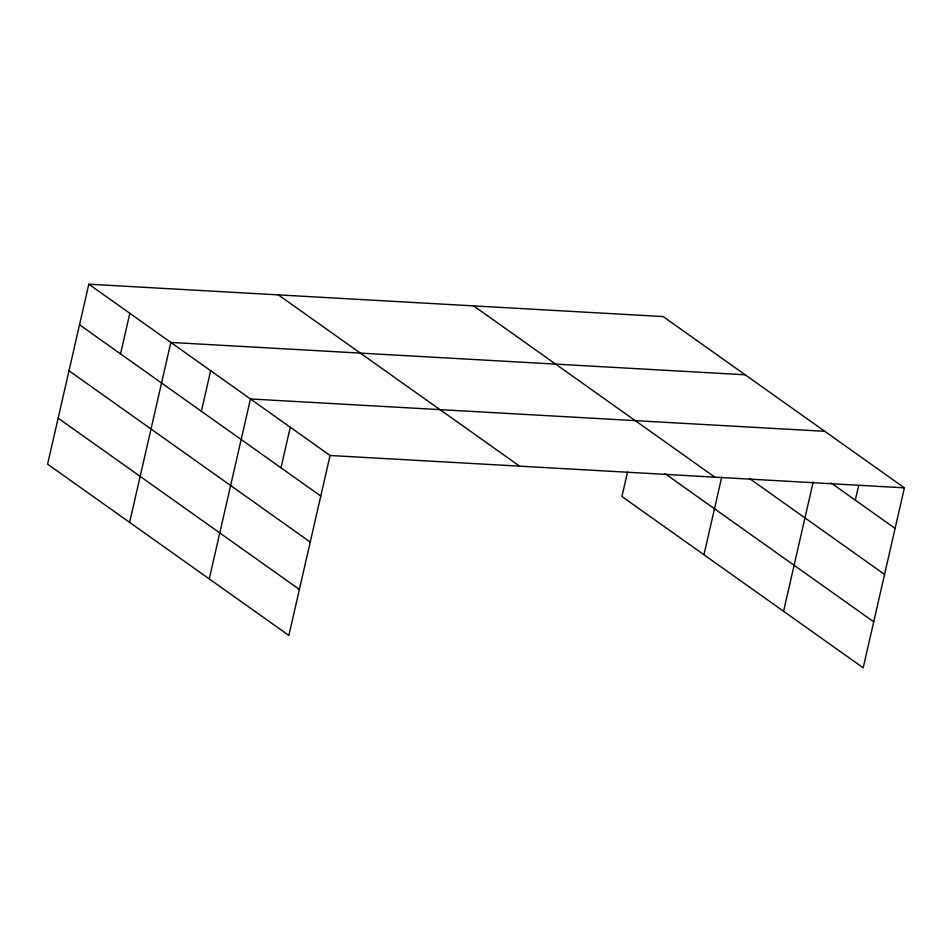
<?xml version="1.0" encoding="UTF-8"?>
<svg xmlns="http://www.w3.org/2000/svg" width="952" height="952" viewBox="0 0 952 952"><rect width="100%" height="100%" fill="white"/><g stroke="black" fill="none" stroke-linecap="round" stroke-linejoin="round"><path stroke-width="1.43" d="M88.822 284.196L47.6 464.159L288.861 635.436L330.07 455.484L88.822 284.196L663.139 316.564L904.4 487.84L863.178 667.804L621.93 496.516L627.523 472.085M120.535 353.894L129.829 313.315M129.627 522.398L170.848 342.434L745.166 374.79M201.36 411.264L210.654 370.697M209.25 578.911L250.459 398.959L824.789 431.315M280.971 467.789L290.265 427.222M703.956 554.754L721.723 477.166M783.567 611.279L813.187 481.95M855.301 500.157L858.621 485.663M330.07 455.484L904.4 487.84M831.179 483.021L895.106 528.408M749.462 478.499L884.575 574.413M473.608 305.878L714.869 477.166M665.032 473.644L873.722 621.799M278.341 294.882L519.602 466.159M79.528 324.775L320.788 496.052M68.984 370.768L310.245 542.045M58.132 418.166L299.392 589.443"/></g></svg>
